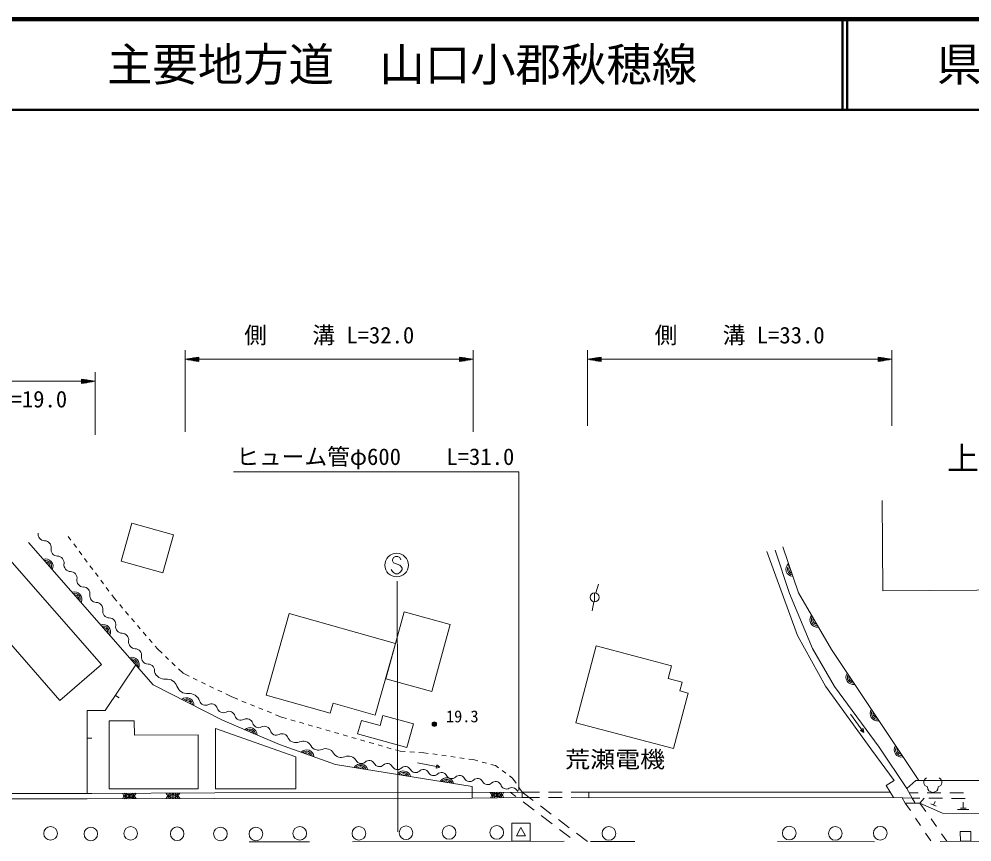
# Model space of a CAD drawing. Units: millimetres, scale not verified. Extents: x 40000 to 680000, y 20000 to 380000.
# Drawn here: x 207048 to 312010, y 289358 to 380000 of the extents above; entities that cross this region are included whole.
import ezdxf
from ezdxf.enums import TextEntityAlignment as Align

# ---------------------------------------------------------------- set-up
doc = ezdxf.new("R2010")
doc.units = ezdxf.units.MM
doc.header["$LTSCALE"] = 1000
for name, color, linetype, lineweight in [('M-BGD', 7, 'Continuous', 13), ('M-BMK-SRVR', 3, 'Continuous', 13), ('M-STR-HTXT', 7, 'Continuous', 13), ('M-STR-STRC', 7, 'Continuous', 13), ('M-STR-STRD', 7, 'Continuous', 13), ('M-TTL', 2, 'Continuous', 140), ('M-TTL-LINE', 7, 'Continuous', 50)]:
    doc.layers.add(name, color=color, linetype=linetype, lineweight=lineweight)
doc.layers.add('M-BMK-HTXT', color=7, linetype='Continuous')
doc.layers.add('M-TTL-TXT', color=7, linetype='Continuous')
doc.styles.add('ＭＳ ゴシック', font='')
doc.styles.get('ＭＳ ゴシック').set_extended_font_data('MS Gothic')

msp = doc.modelspace()

# ---------------------------------------------------------------- linework, layer by layer
at = {"layer": 'M-BGD'}
for p, q in [((212466, 322995), (212767, 322592)), ((213066, 322191), (213365, 321790)), ((213664, 321390), (213963, 320989)), ((214262, 320588), (214561, 320187)), ((214860, 319787), (215159, 319386)), ((215458, 318985), (215757, 318585)), ((216056, 318184), (216355, 317783)), ((216654, 317382), (216953, 316982)), ((270583, 316781), (270868, 317740)), ((217252, 316581), (217553, 316178)), ((217553, 316178), (217809, 315878)), ((270441, 316802), (270441, 315802)), ((218134, 315498), (218458, 315117)), ((270348, 315811), (270163, 314828)), ((218783, 314737), (219107, 314356)), ((219432, 313976), (219756, 313596)), ((220081, 313215), (220405, 312835)), ((220730, 312455), (221055, 312074)), ((221379, 311694), (221704, 311314)), ((222028, 310933), (222284, 310633)), ((248510, 311217), (246289, 303332)), ((222284, 310633), (222801, 310144)), ((223164, 309800), (223527, 309457)), ((219902, 308870), (220318, 308593)), ((223890, 309113), (224253, 308769)), ((224616, 308426), (225133, 307937)), ((225133, 307937), (225780, 307623)), ((226230, 307404), (226679, 307186)), ((227129, 306967), (227579, 306749)), ((228029, 306530), (228478, 306312)), ((217654, 305505), (218069, 305227)), ((228928, 306093), (229378, 305875)), ((229828, 305657), (230475, 305342)), ((230475, 305342), (231138, 305072)), ((231601, 304883), (232064, 304695)), ((232527, 304506), (232990, 304318)), ((233453, 304129), (233916, 303940)), ((234379, 303752), (234842, 303563)), ((235305, 303374), (235969, 303104)), ((298636, 303451), (300102, 301426)), ((235969, 303104), (236500, 302951)), ((236980, 302813), (237461, 302674)), ((237941, 302536), (238422, 302398)), ((268386, 302487), (279147, 299657)), ((238902, 302259), (239383, 302121)), ((239863, 301983), (240343, 301844)), ((240824, 301706), (241304, 301568)), ((241785, 301429), (242265, 301291)), ((244346, 301249), (249776, 299767)), ((299730, 301620), (300034, 301840)), ((300102, 301426), (299730, 301620)), ((300034, 301840), (300102, 301426)), ((214560, 300784), (215060, 300783)), ((242746, 301153), (243226, 301014)), ((243707, 300876), (244187, 300738)), ((244668, 300599), (245148, 300461)), ((245629, 300323), (246109, 300184)), ((246590, 300046), (247070, 299907)), ((247551, 299769), (248031, 299631)), ((248512, 299492), (249043, 299340)), ((249043, 299340), (249591, 299307)), ((250090, 299278), (250589, 299249)), ((251089, 299219), (251637, 299187)), ((251637, 299187), (252130, 299118)), ((252626, 299048), (253121, 298979)), ((253616, 298910), (254111, 298840)), ((254606, 298771), (255101, 298701)), ((255597, 298632), (256092, 298562)), ((256587, 298493), (257080, 298424)), ((257080, 298424), (257577, 298289)), ((258060, 298159), (258543, 298028)), ((250928, 298083), (253383, 297609)), ((252979, 297496), (253050, 297865)), ((253383, 297609), (252979, 297496)), ((253050, 297865), (253383, 297609)), ((259025, 297897), (259522, 297763)), ((259522, 297763), (259857, 297518)), ((260261, 297223), (260665, 296928)), ((261069, 296634), (261404, 296389)), ((261404, 296389), (261789, 295829)), ((216981, 295197), (226789, 295225)), ((262072, 295417), (262457, 294857)), ((195996, 294698), (214556, 294707)), ((196000, 294098), (214557, 294107)), ((214556, 294707), (228628, 294757)), ((214556, 294707), (215056, 294707)), ((228629, 294157), (214557, 294107)), ((228628, 294757), (256958, 294790)), ((228629, 294157), (256962, 294190)), ((256958, 294790), (262457, 294857)), ((256958, 294790), (256962, 294190)), ((262460, 294257), (256962, 294190)), ((261157, 294841), (261784, 294366)), ((262457, 294857), (263672, 293937)), ((262457, 294857), (262460, 294257)), ((262457, 294857), (264378, 294851)), ((264379, 294251), (262460, 294257)), ((265378, 294848), (266878, 294844)), ((266879, 294244), (265379, 294248)), ((267878, 294840), (269799, 294835)), ((269798, 294235), (267879, 294240)), ((269799, 294835), (269798, 294235)), ((269798, 294235), (303385, 294257)), ((269799, 294835), (303011, 294857)), ((303385, 294257), (305441, 294182)), ((305100, 294784), (306082, 294779)), ((305441, 294182), (306253, 294178)), ((307082, 294774), (308582, 294767)), ((307253, 294173), (308753, 294166)), ((309582, 294762), (311082, 294754)), ((309753, 294161), (311253, 294154)), ((262582, 293763), (263778, 292857)), ((264469, 293334), (265665, 292429)), ((305228, 292813), (304667, 293644)), ((306285, 293644), (306944, 292705)), ((308058, 293294), (307485, 293549)), ((307772, 293421), (307942, 293803)), ((311673, 292923), (310430, 292930)), ((311363, 293090), (310742, 293094)), ((311052, 293092), (311056, 293755)), ((264575, 292254), (265771, 291349)), ((266463, 291825), (267659, 290920)), ((306346, 291155), (305787, 291984)), ((307519, 291886), (308093, 291068)), ((266569, 290745), (267765, 289840)), ((268456, 290317), (269652, 289412)), ((307464, 289497), (306905, 290326)), ((308668, 290249), (309242, 289431))]:
    msp.add_line(p, q, dxfattribs=at)
for points in [[(302111, 326986), (302180, 317034), (333245, 317251), (333259, 315211), (356587, 315374), (356573, 317413), (388185, 317633), (385958, 321879)], [(256958, 294790), (256955, 295466), (241920, 297889), (235725, 300088), (229451, 302767), (221831, 306670), (208096, 322339)], [(289409, 321337), (292812, 312081), (295887, 306514), (300997, 299476)], [(301786, 299798), (296872, 306474), (294460, 310665), (291918, 316719), (290320, 321482)], [(291181, 321849), (292890, 316784), (296527, 310559), (306144, 296119)], [(205789, 320743), (216114, 308921), (211556, 304939), (201230, 316761)], [(246289, 303332), (241640, 304642), (241331, 303546), (234285, 305531), (236815, 314512), (248510, 311217)], [(268386, 302487), (270611, 310947), (278906, 308765), (278541, 307378), (280088, 306971), (279832, 305997), (280751, 305755), (279147, 299657)], [(214556, 294707), (214562, 303822), (216529, 303822), (219902, 308870)], [(226789, 295225), (226772, 301142), (219748, 301122), (219744, 302701), (216959, 302693), (216981, 295197)], [(249776, 299767), (250490, 302381), (247125, 303300), (246820, 302184), (244755, 302747), (244346, 301249)], [(300997, 299476), (303449, 296120), (302574, 295557), (303385, 294257)], [(301786, 299798), (304830, 295261), (305441, 294182), (305720, 293708)], [(306285, 293644), (308772, 292539), (315570, 292501), (315560, 296139), (305813, 296119), (304830, 295261)], [(304319, 294223), (304667, 293644), (306285, 293644), (306737, 294176)]]:
    msp.add_lwpolyline(points, dxfattribs=at)
for points in [[(218298, 320304), (222887, 319018), (224057, 323193), (219468, 324479)], [(247437, 307332), (249477, 314715), (254538, 313317), (252498, 305934)], [(228694, 301838), (237521, 298728), (237521, 295197), (228694, 295197)], [(310732, 289437), (311895, 289443), (311889, 290515), (310726, 290509)]]:
    msp.add_lwpolyline(points, close=True, dxfattribs=at)
for centre, radius in [((270441, 316302), 500), ((252791, 302336), 250), ((252791, 302336), 204), ((252791, 302336), 159), ((252791, 302336), 114), ((252791, 302336), 68.2), ((252791, 302336), 22.7), ((210520, 290303), 750), ((214953, 290237), 750), ((219343, 290303), 750), ((224464, 290259), 750), ((229231, 290237), 750), ((233133, 290237), 750), ((237966, 290303), 750), ((244483, 290303), 750), ((249671, 290370), 750), ((254415, 290403), 750), ((259670, 290403), 750), ((272018, 290292), 750), ((291882, 290336), 750), ((296959, 290292), 750), ((301903, 290314), 750)]:
    msp.add_circle(centre, radius, dxfattribs=at)
for centre, radius, start, end in [((209881, 323278), 740, 171.42026, 268.51501), ((209843, 321800), 740, 351.42026, 88.51501), ((211306, 321579), 740, 171.42026, 268.51501), ((209982, 319713), 812, 333.85843, 108.6187), ((209982, 319713), 650, 339.97422, 102.50291), ((209982, 319713), 488, 351.1069, 91.37022), ((211267, 320100), 740, 351.42026, 88.51501), ((209982, 319713), 325, 25.29619, 57.18093), ((212730, 319879), 740, 171.42026, 268.51501), ((212692, 318401), 740, 351.42026, 88.51501), ((292332, 319416), 812, 131.2592, 266.01947), ((292332, 319416), 650, 137.37499, 259.90368), ((292332, 319416), 488, 148.50767, 248.77099), ((292332, 319416), 325, 182.69696, 214.5817), ((214155, 318180), 740, 171.42026, 268.51501), ((214116, 316701), 740, 351.42026, 88.51501), ((213146, 316103), 812, 333.85843, 108.6187), ((213146, 316103), 650, 339.97422, 102.50291), ((213146, 316103), 488, 351.1069, 91.37022), ((213146, 316103), 325, 25.29619, 57.18093), ((215579, 316481), 740, 171.42026, 268.51501), ((215541, 315002), 740, 351.42026, 88.51501), ((217003, 314781), 740, 171.42026, 268.51501), ((216965, 313302), 740, 351.42026, 88.51501), ((294978, 313829), 812, 142.91941, 277.67968), ((294978, 313829), 650, 149.0352, 271.56389), ((294978, 313829), 488, 160.16789, 260.43121), ((216311, 312494), 812, 333.85843, 108.6187), ((216311, 312494), 650, 339.97422, 102.50291), ((216311, 312494), 488, 351.1069, 91.37022), ((218428, 313082), 740, 171.42026, 268.51501), ((294978, 313829), 325, 194.35718, 226.24192), ((216311, 312494), 325, 25.29619, 57.18093), ((218389, 311603), 740, 351.42026, 88.51501), ((219852, 311382), 740, 171.42026, 268.51501), ((219475, 308884), 812, 333.85843, 108.6187), ((219814, 309903), 740, 351.42026, 88.51501), ((221277, 309683), 740, 171.42026, 268.51501), ((219475, 308884), 650, 339.97422, 102.50291), ((219475, 308884), 488, 351.1069, 91.37022), ((219475, 308884), 325, 25.29619, 57.18093), ((221238, 308204), 740, 351.42026, 88.51501), ((223108, 308501), 1209, 199.70846, 274.74178), ((298935, 307508), 812, 146.28208, 281.04235), ((298935, 307508), 650, 152.39787, 274.92657), ((298935, 307508), 488, 163.53056, 263.79388), ((223307, 306092), 1209, 19.70846, 94.74178), ((225583, 306907), 1209, 199.70846, 274.74178), ((298935, 307508), 325, 197.71985, 229.60459), ((225783, 304498), 1209, 19.70846, 94.74178), ((225498, 304441), 812, 355.49651, 130.25678), ((225498, 304441), 650, 1.6123, 124.14099), ((225498, 304441), 488, 12.74499, 113.0083), ((225498, 304441), 325, 46.93427, 78.81901), ((227579, 305102), 687, 196.62393, 297.62873), ((228216, 303885), 687, 16.62393, 117.62873), ((229533, 304278), 687, 196.62393, 297.62873), ((230170, 303061), 687, 16.62393, 117.62873), ((301596, 303512), 812, 146.28208, 281.04235), ((301596, 303512), 650, 152.39787, 274.92657), ((301596, 303512), 488, 163.53056, 263.79388), ((301596, 303512), 325, 197.71985, 229.60459), ((231486, 303454), 687, 196.62393, 297.62873), ((232123, 302237), 687, 16.62393, 117.62873), ((233440, 302630), 687, 196.62393, 297.62873), ((232465, 301140), 812, 359.49607, 134.25634), ((232465, 301140), 650, 5.61186, 128.14055), ((232465, 301140), 488, 16.74455, 117.00787), ((232465, 301140), 325, 50.93384, 82.81858), ((234077, 301413), 687, 16.62393, 117.62873), ((235393, 301806), 687, 196.62393, 297.62873), ((236030, 300588), 687, 16.62393, 117.62873), ((237543, 301282), 989, 210.19197, 293.48343), ((238332, 299468), 989, 30.19197, 113.48343), ((238718, 298694), 812, 3.07872, 137.83899), ((238718, 298694), 650, 9.19451, 131.7232), ((238718, 298694), 488, 20.32719, 120.59051), ((240042, 300463), 989, 210.19197, 293.48343), ((240830, 298648), 989, 30.19197, 113.48343), ((242540, 299643), 989, 210.19197, 293.48343), ((304256, 299517), 812, 146.28208, 281.04235), ((304256, 299517), 650, 152.39787, 274.92657), ((304256, 299517), 488, 163.53056, 263.79388), ((304256, 299517), 325, 197.71985, 229.60459), ((238718, 298694), 325, 54.51648, 86.40122), ((243328, 297829), 989, 30.19197, 113.48343), ((244744, 298621), 633, 207.79622, 313.29593), ((245612, 297700), 633, 27.79622, 133.29593), ((244649, 297133), 812, 13.46519, 148.22546), ((244649, 297133), 650, 19.58098, 142.10967), ((244649, 297133), 488, 30.71367, 130.97699), ((244649, 297133), 325, 64.90296, 96.7877), ((246733, 298290), 633, 207.79622, 313.29593), ((247602, 297368), 633, 27.79622, 133.29593), ((248722, 297959), 633, 207.79622, 313.29593), ((249388, 296369), 812, 13.46519, 148.22546), ((249591, 297037), 633, 27.79622, 133.29593), ((250712, 297628), 633, 207.79622, 313.29593), ((251580, 296706), 633, 27.79622, 133.29593), ((249388, 296369), 650, 19.58098, 142.10967), ((249388, 296369), 488, 30.71367, 130.97699), ((249388, 296369), 325, 64.90296, 96.7877), ((252701, 297296), 633, 207.79622, 313.29593), ((253570, 296374), 633, 27.79622, 133.29593), ((254126, 295606), 812, 13.46519, 148.22546), ((254126, 295606), 650, 19.58098, 142.10967), ((254126, 295606), 488, 30.71367, 130.97699), ((254690, 296965), 633, 207.79622, 313.29593), ((255559, 296043), 633, 27.79622, 133.29593), ((256680, 296634), 633, 207.79622, 313.29593), ((257548, 295712), 633, 27.79622, 133.29593), ((258669, 296303), 633, 207.79622, 313.29593), ((259538, 295381), 633, 27.79622, 133.29593), ((307236, 295939), 536, 116.08703, 255.33416), ((308165, 295939), 536, 284.66584, 63.91297), ((254126, 295606), 325, 64.90296, 96.7877), ((260735, 295845), 659, 194.85683, 298.11289), ((261356, 294682), 659, 14.85683, 118.11289), ((307701, 295421), 600, 180, 0), ((219191, 295036), 812, 202.82296, 337.58323), ((219194, 293811), 812, 22.82296, 157.58323), ((219191, 295036), 650, 208.93875, 331.46744), ((219194, 293811), 650, 28.93875, 151.46744), ((219191, 295036), 488, 220.07144, 320.33475), ((219194, 293811), 488, 40.07144, 140.33475), ((219191, 295036), 325, 254.26073, 286.14546), ((219194, 293811), 325, 74.26073, 106.14546), ((223990, 295053), 812, 202.82296, 337.58323), ((223994, 293828), 812, 22.82296, 157.58323), ((223990, 295053), 650, 208.93875, 331.46744), ((223994, 293828), 650, 28.93875, 151.46744), ((223990, 295053), 488, 220.07144, 320.33475), ((223994, 293828), 488, 40.07144, 140.33475), ((223990, 295053), 325, 254.26073, 286.14546), ((223994, 293828), 325, 74.26073, 106.14546), ((259704, 295136), 812, 203.31293, 338.0732), ((259714, 293911), 812, 23.31293, 158.0732), ((259704, 295136), 650, 209.42871, 331.95741), ((259714, 293911), 650, 29.42871, 151.95741), ((259704, 295136), 488, 220.5614, 320.82472), ((259714, 293911), 488, 40.5614, 140.82472), ((259704, 295136), 325, 254.75069, 286.63543), ((259714, 293911), 325, 74.75069, 106.63543)]:
    msp.add_arc(centre, radius, start, end, dxfattribs=at)
at = {"layer": 'M-BMK-SRVR'}
for p, q in [((261336, 289440), (261336, 291440)), ((261336, 291440), (263336, 291440)), ((262336, 290940), (261836, 290040)), ((262836, 290040), (262336, 290940)), ((263336, 291440), (263336, 289440)), ((261836, 290040), (262836, 290040)), ((263336, 289440), (261336, 289440))]:
    msp.add_line(p, q, dxfattribs=at)
at = {"layer": 'M-STR-HTXT'}
for p, q in [((225357, 334519), (225357, 343519)), ((257074, 334519), (257074, 343519)), ((269667, 335200), (269667, 343519)), ((303178, 335200), (303178, 343519)), ((225357, 342519), (226857, 342769)), ((225357, 342519), (226857, 342269)), ((225357, 342519), (226857, 342519)), ((226857, 342569), (225657, 342569)), ((226857, 342469), (225657, 342469)), ((225957, 342619), (226857, 342619)), ((225957, 342419), (226857, 342419)), ((226857, 342669), (226257, 342669)), ((226857, 342369), (226257, 342369)), ((226557, 342719), (226857, 342719)), ((226557, 342319), (226857, 342319)), ((226857, 342269), (226857, 342769)), ((226857, 342519), (255574, 342519)), ((257074, 342519), (255574, 342769)), ((255574, 342769), (255574, 342269)), ((255874, 342719), (255574, 342719)), ((255574, 342669), (256174, 342669)), ((256474, 342619), (255574, 342619)), ((255574, 342569), (256774, 342569)), ((257074, 342519), (255574, 342269)), ((257074, 342519), (255574, 342519)), ((255574, 342469), (256774, 342469)), ((256474, 342419), (255574, 342419)), ((255574, 342369), (256174, 342369)), ((255874, 342319), (255574, 342319)), ((269667, 342519), (271167, 342769)), ((269667, 342519), (271167, 342269)), ((269667, 342519), (271167, 342519)), ((271167, 342569), (269967, 342569)), ((271167, 342469), (269967, 342469)), ((270267, 342619), (271167, 342619)), ((270267, 342419), (271167, 342419)), ((271167, 342669), (270567, 342669)), ((271167, 342369), (270567, 342369)), ((270867, 342719), (271167, 342719)), ((270867, 342319), (271167, 342319)), ((271167, 342269), (271167, 342769)), ((271167, 342519), (301678, 342519)), ((303178, 342519), (301678, 342769)), ((301678, 342769), (301678, 342269)), ((301978, 342719), (301678, 342719)), ((301678, 342669), (302278, 342669)), ((302578, 342619), (301678, 342619)), ((301678, 342569), (302878, 342569)), ((303178, 342519), (301678, 342269)), ((303178, 342519), (301678, 342519)), ((301678, 342469), (302878, 342469)), ((302578, 342419), (301678, 342419)), ((301678, 342369), (302278, 342369)), ((301978, 342319), (301678, 342319)), ((197041, 340097), (213918, 340097)), ((215418, 340097), (213918, 340347)), ((213918, 340347), (213918, 339847)), ((214218, 340297), (213918, 340297)), ((213918, 340247), (214518, 340247)), ((214818, 340197), (213918, 340197)), ((213918, 340147), (215118, 340147)), ((215418, 340097), (213918, 339847)), ((215418, 340097), (213918, 340097)), ((215418, 334214), (215418, 341097)), ((213918, 340047), (215118, 340047)), ((214818, 339997), (213918, 339997)), ((213918, 339947), (214518, 339947)), ((214218, 339897), (213918, 339897)), ((262115, 330133), (230665, 330133)), ((262115, 295034), (262115, 330133))]:
    msp.add_line(p, q, dxfattribs=at)
at = {"layer": 'M-STR-STRC'}
for p, q in [((248284, 320680), (248166, 320444)), ((248166, 320444), (248166, 320325)), ((248166, 320325), (248284, 320089)), ((248521, 320798), (248284, 320680)), ((248757, 320798), (248521, 320798)), ((248993, 320680), (248757, 320798)), ((249112, 320444), (248993, 320680)), ((248166, 319144), (248048, 319380)), ((248284, 319025), (248166, 319144)), ((248284, 320089), (248993, 319853)), ((248993, 319853), (249112, 319734)), ((249112, 319144), (248993, 319025)), ((249112, 319734), (249230, 319498)), ((249230, 319380), (249112, 319144)), ((249230, 319498), (249230, 319380)), ((248521, 318907), (248284, 319025)), ((248757, 318907), (248521, 318907)), ((248777, 290465), (248702, 318074)), ((248993, 319025), (248757, 318907))]:
    msp.add_line(p, q, dxfattribs=at)
msp.add_circle((248639, 319853), 1300, dxfattribs=at)
at = {"layer": 'M-STR-STRD'}
for p, q in [((232409, 289363), (239049, 289369)), ((243771, 289369), (267082, 289460)), ((269976, 289410), (274864, 289410)), ((290585, 289425), (301260, 289358)), ((308509, 289425), (314694, 289458))]:
    msp.add_line(p, q, dxfattribs=at)
at = {"layer": 'M-TTL'}
msp.add_line((680000, 380000), (40000, 380000), dxfattribs=at)
at = {"layer": 'M-TTL-LINE'}
for p, q in [((297750, 380000), (297750, 370000)), ((298250, 380000), (298250, 370000)), ((40000, 370000), (680000, 370000))]:
    msp.add_line(p, q, dxfattribs=at)

# ---------------------------------------------------------------- texts
at = {"layer": 'M-BGD', "style": 'ＭＳ ゴシック'}
msp.add_text('19.3', height=1320, dxfattribs=at).set_placement((254073, 302137), align=Align.BOTTOM_LEFT)
at = {"layer": 'M-BGD', "style": 'ＭＳ ゴシック', "width": 1.1}
msp.add_text('荒瀬電機', height=1833, dxfattribs=at).set_placement((272702, 296991), align=Align.BOTTOM_CENTER)
at = {"layer": 'M-BMK-HTXT', "insert": (316042, 330012), "char_height": 2566, "attachment_point": 8, "style": 'ＭＳ ゴシック'}
msp.add_mtext('\\T1.29;上平井', dxfattribs=at)
at = {"layer": 'M-STR-HTXT', "style": 'ＭＳ ゴシック'}
for s, p in [('側\u3000\u3000溝 L=32.0', (241215, 343719)), ('側\u3000\u3000溝 L=33.0', (286423, 343719)), ('側溝 L=19.0', (205480, 336668)), ('ヒューム管φ600\u3000\u3000L=31.0', (246290, 330333))]:
    msp.add_text(s, height=1833, dxfattribs=at).set_placement(p, align=Align.BOTTOM_CENTER)
at = {"layer": 'M-TTL-TXT', "style": 'ＭＳ ゴシック'}
msp.add_text('主要地方道\u3000山口小郡秋穂線', height=3666, dxfattribs=at).set_placement((216734, 375000), align=Align.MIDDLE_LEFT)
msp.add_text('県\u3000名', height=3666, dxfattribs=at).set_placement((315625, 375000), align=Align.MIDDLE_CENTER)

doc.saveas('drawing.dxf')
